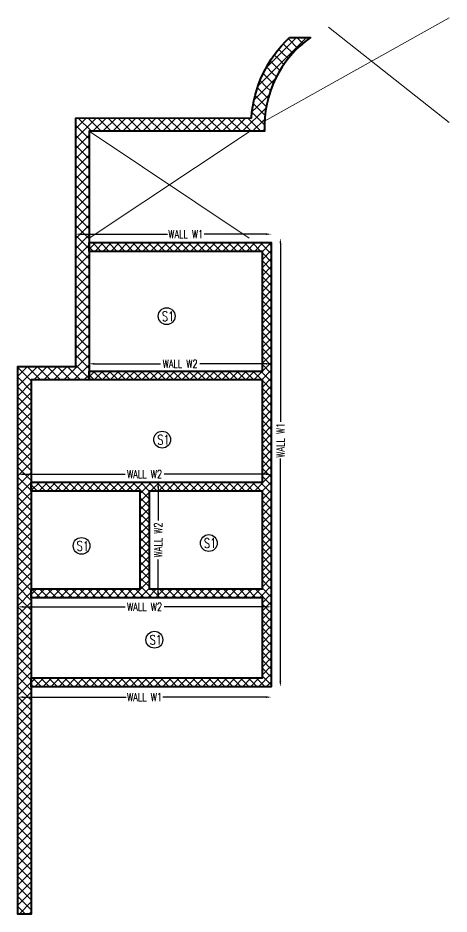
# Model space of a CAD drawing. Header units: millimetres. Extents: x -226110 to 125224, y -84 to 62581.
# Drawn here: x 115523 to 125224, y 39440 to 59592 of the extents above; entities that cross this region are included whole.
import ezdxf

# ---------------------------------------------------------------- set-up
doc = ezdxf.new("R2010")
doc.units = ezdxf.units.MM
for name, color, linetype, lineweight in [('Geo-Cutout_L', 18, 'Continuous', 18), ('Geo-Dim  Sec & Plan', 250, 'Continuous', 25), ('Geo-RCC-PATT-RAMP', 8, 'Continuous', 13), ('Geo-RCC-PATT-SW', 8, 'Continuous', 20), ('Geo-Retaining-W-L', 126, 'Continuous', 40), ('Geo-TEXT-SLAB', 232, 'Continuous', 30)]:
    doc.layers.add(name, color=color, linetype=linetype, lineweight=lineweight)
doc.styles.add('simplex', font='simplex.shx', dxfattribs={"width": 0.75})
doc.dimstyles.new('Geo1-80 Dim 100', dxfattribs={"dimtxt": 180, "dimasz": 80, "dimexe": 0.11, "dimexo": 0.2, "dimgap": 0.1, "dimtad": 0, "dimdec": 0, "dimdsep": 46, "dimtxsty": 'simplex', "dimblk": 'OBLIQUE', "dimcen": 5, "dimdle": 11, "dimse1": 1, "dimse2": 1, "dimclrd": 226, "dimclre": 252, "dimclrt": 6, "dimadec": 0, "dimazin": 0, "dimtfac": 1, "dimtdec": 0, "dimtmove": 0, "dimatfit": 3, "dimldrblk": 'OBLIQUE', "dimfxl": 1, "dimlwd": -1, "dimlwe": -1, "dimarcsym": 0})

# ---------------------------------------------------------------- blocks, each defined once
blk = doc.blocks.new('A$Ca87b6d86')
at = {"layer": 'Geo-RCC-PATT-RAMP'}
h = blk.add_hatch(dxfattribs=at)
h.set_pattern_fill('ANSI37', color=256, scale=40)
h.set_pattern_definition([(45, (-18635.1, -10601.68), (-89.80256, 89.80256), []), (135, (-18635.1, -10601.68), (-89.80256, -89.80256), [])])
h.paths.add_polyline_path([(-4420, 38350), (-6970, 38350), (-6970, 36150), (-4420, 36150)], flags=16)
h.paths.add_polyline_path([(-8320, 43740), (-8320, 43940), (-4220, 43940), (-4220, 33950), (-9620, 33950), (-9620, 34150), (-4420, 34150), (-4420, 35950), (-9620, 35950), (-9620, 36150), (-7170, 36150), (-7170, 38350), (-9620, 38350), (-9620, 38550), (-4420, 38550), (-4420, 40850), (-8320, 40850), (-8320, 41050), (-4420, 41050), (-4420, 43740)])
at = {"layer": 'Geo-Retaining-W-L'}
for points in [[(-8320, 43740), (-8320, 43940), (-4220, 43940), (-4220, 33950), (-9620, 33950), (-9620, 34150), (-4420, 34150), (-4420, 35950), (-9620, 35950), (-9620, 36150), (-7170, 36150), (-7170, 38350), (-9620, 38350), (-9620, 38550), (-4420, 38550), (-4420, 40850), (-8320, 40850), (-8320, 41050), (-4420, 41050), (-4420, 43740)], [(-4420, 38350), (-6970, 38350), (-6970, 36150), (-4420, 36150)]]:
    blk.add_lwpolyline(points, close=True, dxfattribs=at)
blk = doc.blocks.new('*D934')
at = {"layer": 'Geo-Dim  Sec & Plan', "color": 226, "linetype": 'Continuous', "transparency": 16777216}
for p, q in [((115643, 44319), (117962, 44319)), ((121103, 44319), (118785, 44319))]:
    blk.add_line(p, q, dxfattribs=at)
at = {"layer": 'Geo-Dim  Sec & Plan', "color": 226, "transparency": 16777216}
for points in [[(115643, 44339), (115643, 44299), (115523, 44319)], [(121103, 44339), (121103, 44299), (121223, 44319)]]:
    blk.add_solid(points, dxfattribs=at)
at = {"layer": 'Geo-Dim  Sec & Plan', "color": 4, "transparency": 16777216, "insert": (118373, 44319), "char_height": 180, "attachment_point": 5, "style": 'simplex'}
blk.add_mtext('WALL W1', dxfattribs=at)
blk = doc.blocks.new('_Oblique')
at = {"color": 0, "linetype": 'ByBlock', "lineweight": -2}
blk.add_line((-0.5, -0.5), (0.5, 0.5), dxfattribs=at)
blk = doc.blocks.new('*D935')
at = {"layer": 'Geo-Dim  Sec & Plan', "color": 226, "linetype": 'Continuous', "transparency": 16777216}
for p, q in [((115643, 46349), (117933, 46349)), ((121103, 46349), (118814, 46349))]:
    blk.add_line(p, q, dxfattribs=at)
at = {"layer": 'Geo-Dim  Sec & Plan', "color": 226, "transparency": 16777216}
for points in [[(115643, 46369), (115643, 46329), (115523, 46349)], [(121103, 46369), (121103, 46329), (121223, 46349)]]:
    blk.add_solid(points, dxfattribs=at)
at = {"layer": 'Geo-Dim  Sec & Plan', "color": 4, "transparency": 16777216, "insert": (118373, 46349), "char_height": 180, "attachment_point": 5, "style": 'simplex'}
blk.add_mtext('WALL W2', dxfattribs=at)
blk = doc.blocks.new('*D929')
at = {"layer": 'Geo-Dim  Sec & Plan', "color": 226, "linetype": 'Continuous', "transparency": 16777216}
for p, q in [((115643, 49331), (117933, 49331)), ((121103, 49331), (118814, 49331))]:
    blk.add_line(p, q, dxfattribs=at)
at = {"layer": 'Geo-Dim  Sec & Plan', "color": 226, "transparency": 16777216}
for points in [[(115643, 49351), (115643, 49311), (115523, 49331)], [(121103, 49351), (121103, 49311), (121223, 49331)]]:
    blk.add_solid(points, dxfattribs=at)
at = {"layer": 'Geo-Dim  Sec & Plan', "color": 4, "transparency": 16777216, "insert": (118373, 49331), "char_height": 180, "width": 995.06, "attachment_point": 5, "style": 'simplex'}
blk.add_mtext('WALL W2', dxfattribs=at)
blk = doc.blocks.new('*D930')
at = {"layer": 'Geo-Dim  Sec & Plan', "color": 226, "linetype": 'Continuous', "transparency": 16777216}
for p, q in [((117243, 51814), (118733, 51814)), ((121103, 51814), (119614, 51814))]:
    blk.add_line(p, q, dxfattribs=at)
at = {"layer": 'Geo-Dim  Sec & Plan', "color": 226, "transparency": 16777216}
for points in [[(117243, 51834), (117243, 51794), (117123, 51814)], [(121103, 51834), (121103, 51794), (121223, 51814)]]:
    blk.add_solid(points, dxfattribs=at)
at = {"layer": 'Geo-Dim  Sec & Plan', "color": 4, "transparency": 16777216, "insert": (119173, 51814), "char_height": 180, "attachment_point": 5, "style": 'simplex'}
blk.add_mtext('WALL W2', dxfattribs=at)
blk = doc.blocks.new('*D931')
at = {"layer": 'Geo-Dim  Sec & Plan', "color": 226, "linetype": 'Continuous', "transparency": 16777216}
for p, q in [((116943, 54729), (118888, 54729)), ((121103, 54729), (119711, 54729))]:
    blk.add_line(p, q, dxfattribs=at)
at = {"layer": 'Geo-Dim  Sec & Plan', "color": 226, "transparency": 16777216}
for points in [[(116943, 54749), (116943, 54709), (116823, 54729)], [(121103, 54749), (121103, 54709), (121223, 54729)]]:
    blk.add_solid(points, dxfattribs=at)
at = {"layer": 'Geo-Dim  Sec & Plan', "color": 4, "transparency": 16777216, "insert": (119300, 54729), "char_height": 180, "attachment_point": 5, "style": 'simplex'}
blk.add_mtext('WALL W1', dxfattribs=at)
blk = doc.blocks.new('*D932')
at = {"layer": 'Geo-Dim  Sec & Plan', "color": 226, "linetype": 'Continuous', "transparency": 16777216}
for p, q in [((118678, 49032), (118678, 48292)), ((118678, 46672), (118678, 47411))]:
    blk.add_line(p, q, dxfattribs=at)
at = {"layer": 'Geo-Dim  Sec & Plan', "color": 226, "transparency": 16777216}
for points in [[(118658, 49032), (118698, 49032), (118678, 49152)], [(118658, 46672), (118698, 46672), (118678, 46552)]]:
    blk.add_solid(points, dxfattribs=at)
at = {"layer": 'Geo-Dim  Sec & Plan', "color": 4, "transparency": 16777216, "insert": (118678, 47852), "char_height": 180, "attachment_point": 5, "rotation": 90, "style": 'simplex'}
blk.add_mtext('WALL W2', dxfattribs=at)
blk = doc.blocks.new('*D933')
at = {"layer": 'Geo-Dim  Sec & Plan', "color": 226, "linetype": 'Continuous', "transparency": 16777216}
for p, q in [((121428, 54522), (121428, 50506)), ((121428, 44672), (121428, 49683))]:
    blk.add_line(p, q, dxfattribs=at)
at = {"layer": 'Geo-Dim  Sec & Plan', "color": 226, "transparency": 16777216}
for points in [[(121408, 54522), (121448, 54522), (121428, 54642)], [(121408, 44672), (121448, 44672), (121428, 44552)]]:
    blk.add_solid(points, dxfattribs=at)
at = {"layer": 'Geo-Dim  Sec & Plan', "color": 4, "transparency": 16777216, "insert": (121428, 50094), "char_height": 180, "attachment_point": 5, "rotation": 90, "style": 'simplex'}
blk.add_mtext('WALL W1', dxfattribs=at)

msp = doc.modelspace()

# ---------------------------------------------------------------- hatches: boundary and pattern name
at = {"layer": 'Geo-RCC-PATT-SW', "transparency": 33554610}
h = msp.add_hatch(dxfattribs=at)
h.set_pattern_fill('ANSI37', color=256, scale=50)
edge = h.paths.add_edge_path()
edge.add_line((121634.7, 59152.5), (122108.1, 59152.1))
edge.add_arc((123510.5, 57155.5), 2439.9, 125.08506, 182.67342)
edge.add_line((121073.2, 57041.7), (117123.2, 57041.7))
edge.add_line((117123.2, 57041.7), (117123.2, 51451.7))
edge.add_line((117123.2, 51451.7), (115823.2, 51451.7))
edge.add_line((115823.2, 51451.7), (115823.2, 39440.1))
edge.add_line((115823.2, 39440.1), (115523.2, 39440.1))
edge.add_line((115523.2, 39440.1), (115523.2, 51751.7))
edge.add_line((115523.2, 51751.7), (116823.2, 51751.7))
edge.add_line((116823.2, 51751.7), (116823.2, 57336.7))
edge.add_line((116823.2, 57336.7), (120776.9, 57341.7))
edge.add_arc((123508.9, 57156.1), 2738.3, 133.1914, 176.11415, ccw=False)

# ---------------------------------------------------------------- linework, layer by layer
at = {"layer": 'Geo-Cutout_L'}
for points in [[(121073.2, 57269.3), (125224, 59591.8)], [(122510, 59380.8), (125223.2, 57241.7)], [(117123.2, 57041.7), (120723.2, 54641.7)], [(117123.2, 54641.7), (120723.2, 57026.6)]]:
    msp.add_lwpolyline(points, dxfattribs=at)
at = {"layer": 'Geo-Retaining-W-L'}
msp.add_lwpolyline([(121634.7, 59152.5), (122108.1, 59152.1, 0.2567022), (121073.2, 57041.7), (117123.2, 57041.7), (117123.2, 51451.7), (115823.2, 51451.7), (115823.2, 39440.1), (115523.2, 39440.1), (115523.2, 51751.7), (116823.2, 51751.7), (116823.2, 57336.7), (120776.9, 57341.7, -0.1895067), (121634.7, 59152.5, -2.1612871)], format="xyb", dxfattribs=at)
at = {"layer": 'Geo-TEXT-SLAB'}
for centre in [(118870.1, 52883.6), (118770.2, 50108.9), (119817.6, 47783.4), (116955.6, 47719), (118594, 45609.3)]:
    msp.add_circle(centre, 189.2, dxfattribs=at)

# ---------------------------------------------------------------- block references
msp.add_blockref('A$Ca87b6d86', (125443.2, 10601.7))

# ---------------------------------------------------------------- texts
at = {"layer": 'Geo-TEXT-SLAB', "color": 0, "style": 'simplex', "width": 0.75}
for p in [(118761.1, 52774.3), (118661.2, 49999.7), (116846.6, 47609.8), (119708.7, 47674.2), (118485, 45500)]:
    msp.add_text('S1', height=215.34, dxfattribs=at).set_placement(p)

# ---------------------------------------------------------------- dimensions: what is measured, and where the dimension line sits
at = {"layer": 'Geo-Dim  Sec & Plan'}
dim = msp.add_linear_dim(base=(116823.2, 54728.7), p1=(121223.2, 54612), p2=(116823.2, 54629.6), text='WALL W1', dimstyle='Geo1-80 Dim 100', override={"dimasz": 120, "dimsah": 1, "dimclrt": 4}, dxfattribs=at)
dim.commit()
dim.dimension.update_dxf_attribs({"geometry": '*D931', "text_midpoint": (119299.6, 54728.7), "dimtype": 160})
dim = msp.add_linear_dim(base=(121427.5, 44551.7), p1=(121223.2, 54641.7), p2=(121223.2, 44551.7), angle=90, text='WALL W1', dimstyle='Geo1-80 Dim 100', override={"dimasz": 120, "dimsah": 1, "dimclrt": 4}, dxfattribs=at)
dim.commit()
dim.dimension.update_dxf_attribs({"geometry": '*D933', "text_midpoint": (121427.5, 50094.2), "dimtype": 160})
for base, p1, p2, text, picture, middle in [((117123.2, 51814.3), (121223.2, 51751.7), (117123.2, 51751.7), 'WALL W2', '*D930', (119173.2, 51814.3)), ((115523.2, 49331.4), (121223.2, 49564.2), (115523.2, 49437.7), 'WALL W2', '*D929', (118373.2, 49331.4)), ((115523.2, 46348.8), (121223.2, 46581.7), (115523.2, 46455.1), 'WALL W2', '*D935', (118373.2, 46348.8)), ((115523.2, 44318.9), (121223.2, 44551.7), (115523.2, 44425.2), 'WALL W1', '*D934', (118373.2, 44318.9))]:
    dim = msp.add_linear_dim(base=base, p1=p1, p2=p2, text=text, dimstyle='Geo1-80 Dim 100', override={"dimasz": 120, "dimsah": 1, "dimclrt": 4}, dxfattribs=at)
    dim.commit()
    dim.dimension.update_dxf_attribs({"geometry": picture, "text_midpoint": middle})
dim = msp.add_linear_dim(base=(118677.5, 46551.7), p1=(118444.7, 49151.7), p2=(118440.1, 46551.7), angle=90, text='WALL W2', dimstyle='Geo1-80 Dim 100', override={"dimasz": 120, "dimsah": 1, "dimclrt": 4}, dxfattribs=at)
dim.commit()
dim.dimension.update_dxf_attribs({"geometry": '*D932', "text_midpoint": (118677.5, 47851.7)})

doc.saveas('drawing.dxf')
